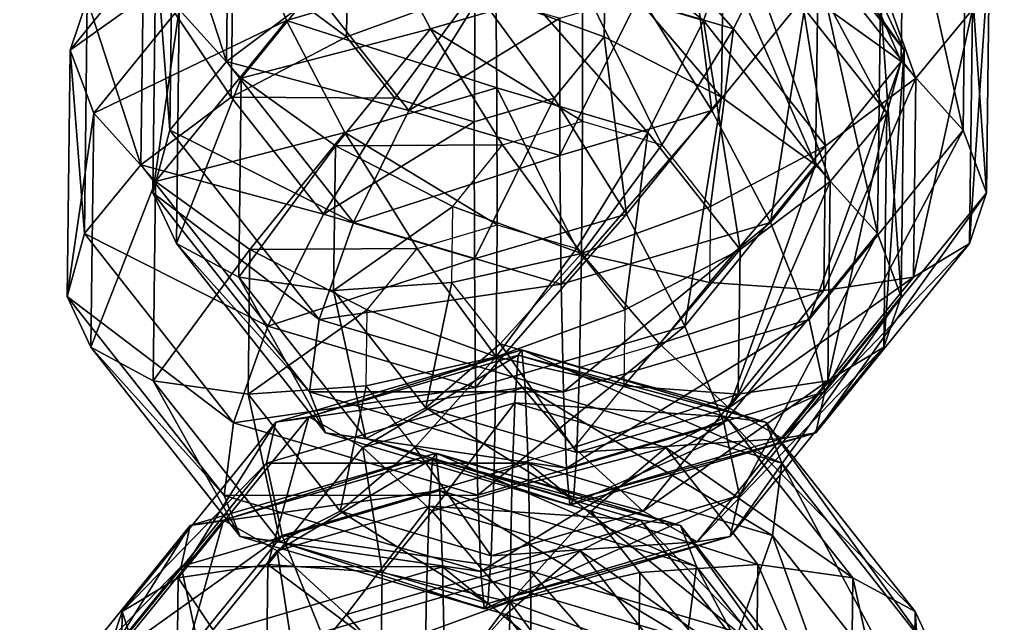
# Model space of a CAD drawing. Header units: metres. Extents: x -232 to 136, y -204 to 253.
# Drawn here: x -230.7 to -164.4, y 60 to 101.3 of the extents above; entities that cross this region are included whole.
import ezdxf

# ---------------------------------------------------------------- set-up
doc = ezdxf.new("R2010")
doc.units = ezdxf.units.M

msp = doc.modelspace()

# ---------------------------------------------------------------- linework, layer by layer
for points in [[(-170.21204, 99.23326, -496.19016), (-171.83336, 102.7024, -504.75958), (-182.03821, 115.65784, -498.51776), (-182.0381, 115.657936, -498.51767)], [(-170.21204, 99.23326, -496.19016), (-182.03821, 115.65784, -498.51776), (-180.94206, 112.855415, -489.62714), (-180.94196, 112.855515, -489.62704)], [(-169.40903, 97.325325, -257.36218), (-175.74702, 114.97786, -258.2676), (-178.0898, 108.34588, -252.05258), (-178.08969, 108.34598, -252.05247)], [(-169.40903, 97.325325, -257.36218), (-165.54218, 102.02242, -264.5094), (-175.74702, 114.97786, -258.2676), (-175.74692, 114.97796, -258.26752)], [(-216.19708, 112.855415, -488.70395), (-226.08527, 102.7024, -503.33893), (-227.25587, 99.23327, -494.6964), (-227.25577, 99.23337, -494.69632)], [(-215.12697, 107.89546, -480.80762), (-216.19708, 112.855415, -488.70395), (-227.25587, 99.23327, -494.6964), (-227.25577, 99.23337, -494.69632)], [(-183.94022, 101.26348, -475.4706), (-181.59744, 107.89546, -481.68564), (-198.30249, 112.843994, -478.96613), (-198.30238, 112.84409, -478.96603)], [(-183.94022, 101.26348, -475.4706), (-198.30249, 112.843994, -478.96613), (-198.15038, 105.47295, -473.15726), (-198.15027, 105.47305, -473.15717)], [(-171.3926, 94.940025, -487.92743), (-180.94206, 112.855415, -489.62714), (-181.59744, 107.89546, -481.68564), (-181.59734, 107.89556, -481.68555)], [(-171.3926, 94.940025, -487.92743), (-170.21204, 99.23326, -496.19016), (-180.94206, 112.855415, -489.62714), (-180.94196, 112.855515, -489.62704)], [(-170.4118, 98.4681, -295.65652), (-176.85706, 103.10926, -300.6582), (-176.73763, 113.00633, -296.09714), (-176.73752, 113.00643, -296.09705)], [(-170.4118, 98.4681, -295.65652), (-176.73763, 113.00633, -296.09714), (-170.24742, 112.09024, -289.37878), (-170.24731, 112.09034, -289.3787)], [(-181.89064, 100.69106, -248.1724), (-178.0898, 108.34588, -252.05258), (-192.29996, 112.55535, -249.73921), (-192.29985, 112.55545, -249.7391)], [(-181.89064, 100.69106, -248.1724), (-192.29996, 112.55535, -249.73921), (-192.21492, 103.74943, -246.49164), (-192.21481, 103.74953, -246.49153)], [(-220.23485, 109.7848, -279.9209), (-216.39685, 112.09025, -288.17032), (-216.56125, 98.468094, -294.44806), (-216.56114, 98.46819, -294.44797)], [(-216.39685, 112.09025, -288.17032), (-210.38658, 103.10926, -299.78018), (-216.56125, 98.468094, -294.44806), (-216.56114, 98.46819, -294.44797)], [(-166.1762, 93.771, -288.72147), (-170.4118, 98.4681, -295.65652), (-170.24742, 112.09024, -289.37878), (-170.24731, 112.09034, -289.3787)], [(-166.1762, 93.771, -288.72147), (-170.24742, 112.09024, -289.37878), (-165.98294, 109.7848, -281.34155), (-165.98283, 109.7849, -281.34146)], [(-221.40546, 106.31567, -271.27838), (-220.23485, 109.7848, -279.9209), (-220.4281, 93.771, -287.30084), (-220.428, 93.7711, -287.30075)], [(-220.23485, 109.7848, -279.9209), (-216.56125, 98.468094, -294.44806), (-220.4281, 93.771, -287.30084), (-220.428, 93.7711, -287.30075)], [(-164.56482, 89.47776, -280.53186), (-166.1762, 93.771, -288.72147), (-165.98294, 109.7848, -281.34155), (-165.98283, 109.7849, -281.34146)], [(-164.56482, 89.47776, -280.53186), (-165.98294, 109.7848, -281.34155), (-164.36162, 106.31566, -272.77213), (-164.36151, 106.31576, -272.77203)], [(-206.61171, 108.34588, -251.30571), (-219.79408, 102.02242, -263.08878), (-215.55847, 97.32533, -256.15372), (-215.55836, 97.32543, -256.15363)], [(-202.61302, 100.69106, -247.62976), (-206.61171, 108.34588, -251.30571), (-215.55847, 97.32533, -256.15372), (-215.55836, 97.32543, -256.15363)], [(-192.21492, 103.74943, -246.49164), (-206.61171, 108.34588, -251.30571), (-202.61302, 100.69106, -247.62976), (-202.61292, 100.69116, -247.62965)], [(-175.5837, 92.684166, -252.03004), (-178.0898, 108.34588, -252.05258), (-181.89064, 100.69106, -248.1724), (-181.89053, 100.69116, -248.17229)], [(-175.5837, 92.684166, -252.03004), (-169.40903, 97.325325, -257.36218), (-178.0898, 108.34588, -252.05258), (-178.08969, 108.34598, -252.05247)], [(-215.12697, 107.89546, -480.80762), (-227.25587, 99.23327, -494.6964), (-225.6445, 94.940025, -486.5068), (-225.6444, 94.940125, -486.5067)], [(-212.46213, 101.26348, -474.72372), (-215.12697, 107.89546, -480.80762), (-225.6445, 94.940025, -486.5068), (-225.6444, 94.940125, -486.5067)], [(-198.15038, 105.47295, -473.15726), (-215.12697, 107.89546, -480.80762), (-212.46213, 101.26348, -474.72372), (-212.46202, 101.26358, -474.72363)], [(-175.25945, 90.24293, -480.7802), (-181.59744, 107.89546, -481.68564), (-183.94022, 101.26348, -475.4706), (-183.94011, 101.26358, -475.47052)], [(-175.25945, 90.24293, -480.7802), (-171.3926, 94.940025, -487.92743), (-181.59744, 107.89546, -481.68564), (-181.59734, 107.89556, -481.68555)], [(-183.35725, 95.10236, -304.18048), (-188.2984, 103.03071, -305.08862), (-184.88104, 107.24018, -303.23685), (-184.88094, 107.24028, -303.23676)], [(-183.35725, 95.10236, -304.18048), (-184.88104, 107.24018, -303.23685), (-176.85706, 103.10926, -300.6582), (-176.85695, 103.10936, -300.6581)], [(-221.40546, 106.31567, -271.27838), (-220.4281, 93.771, -287.30084), (-221.60866, 89.47776, -279.03812), (-221.60855, 89.47786, -279.03802)], [(-219.79408, 102.02242, -263.08878), (-221.40546, 106.31567, -271.27838), (-221.60866, 89.47776, -279.03812), (-221.60855, 89.47786, -279.03802)], [(-165.73543, 86.00863, -271.88934), (-164.56482, 89.47776, -280.53186), (-164.36162, 106.31566, -272.77213), (-164.36151, 106.31576, -272.77203)], [(-165.73543, 86.00863, -271.88934), (-164.36162, 106.31566, -272.77213), (-165.54218, 102.02242, -264.5094), (-165.54207, 102.02252, -264.5093)], [(-222.24727, 105.00785, -511.58835), (-216.11757, 105.923935, -518.63715), (-216.237, 96.02686, -523.19824), (-216.2369, 96.02696, -523.1981)], [(-216.11757, 105.923935, -518.63715), (-208.35898, 100.15778, -526.1933), (-216.237, 96.02686, -523.19824), (-216.2369, 96.02696, -523.1981)], [(-216.11757, 105.923935, -518.63715), (-208.29619, 105.360985, -523.7954), (-208.35898, 100.15778, -526.1933), (-208.35887, 100.15788, -526.1932)], [(-182.70747, 96.02686, -524.07623), (-190.66867, 105.360985, -524.257), (-182.58804, 105.923935, -519.5152), (-182.58794, 105.924034, -519.5151)], [(-176.26222, 91.385704, -519.0746), (-182.70747, 96.02686, -524.07623), (-182.58804, 105.923935, -519.5152), (-182.58794, 105.924034, -519.5151)], [(-176.26222, 91.385704, -519.0746), (-182.58804, 105.923935, -519.5152), (-176.09784, 105.00784, -512.7968), (-176.09773, 105.00794, -512.7967)], [(-226.08527, 102.7024, -503.33893), (-222.24727, 105.00785, -511.58835), (-222.41165, 91.3857, -517.8661), (-222.41154, 91.385796, -517.86597)], [(-222.24727, 105.00785, -511.58835), (-216.237, 96.02686, -523.19824), (-222.41165, 91.3857, -517.8661), (-222.41154, 91.385796, -517.86597)], [(-198.06534, 96.66703, -469.90967), (-198.15038, 105.47295, -473.15726), (-212.46213, 101.26348, -474.72372), (-212.46202, 101.26358, -474.72363)], [(-208.29619, 105.360985, -523.7954), (-199.54874, 103.3741, -526.5581), (-208.35898, 100.15778, -526.1933), (-208.35887, 100.15788, -526.1932)], [(-190.73146, 100.15778, -526.6549), (-199.54874, 103.3741, -526.5581), (-190.66867, 105.360985, -524.257), (-190.66856, 105.361084, -524.2569)], [(-187.74106, 93.608665, -471.59042), (-183.94022, 101.26348, -475.4706), (-198.15038, 105.47295, -473.15726), (-198.15027, 105.47305, -473.15717)], [(-187.74106, 93.608665, -471.59042), (-198.15038, 105.47295, -473.15726), (-198.06534, 96.66703, -469.90967), (-198.06523, 96.66713, -469.90958)], [(-182.70747, 96.02686, -524.07623), (-190.73146, 100.15778, -526.6549), (-190.66867, 105.360985, -524.257), (-190.66856, 105.361084, -524.2569)], [(-172.02661, 86.68861, -512.1395), (-176.26222, 91.385704, -519.0746), (-176.09784, 105.00784, -512.7968), (-176.09773, 105.00794, -512.7967)], [(-172.02661, 86.68861, -512.1395), (-176.09784, 105.00784, -512.7968), (-171.83336, 102.7024, -504.75958), (-171.83325, 102.7025, -504.7595)], [(-192.20528, 94.3706, -246.12328), (-192.21492, 103.74943, -246.49164), (-202.61302, 100.69106, -247.62976), (-202.61292, 100.69116, -247.62965)], [(-186.77748, 92.76272, -247.0069), (-181.89064, 100.69106, -248.1724), (-192.21492, 103.74943, -246.49164), (-192.21481, 103.74953, -246.49153)], [(-186.77748, 92.76272, -247.0069), (-192.21492, 103.74943, -246.49164), (-192.20528, 94.3706, -246.12328), (-192.20517, 94.3707, -246.12317)], [(-216.56125, 98.468094, -294.44806), (-210.38658, 103.10926, -299.78018), (-204.07965, 95.10236, -303.63785), (-204.07954, 95.10246, -303.63776)], [(-210.38658, 103.10926, -299.78018), (-199.19281, 103.03071, -304.80334), (-204.07965, 95.10236, -303.63785), (-204.07954, 95.10246, -303.63776)], [(-208.35898, 100.15778, -526.1933), (-199.54874, 103.3741, -526.5581), (-205.04321, 95.94831, -528.2214), (-205.0431, 95.94841, -528.22125)], [(-205.04321, 95.94831, -528.2214), (-199.54874, 103.3741, -526.5581), (-199.61542, 94.34043, -529.105), (-199.61531, 94.34053, -529.10486)], [(-204.07965, 95.10236, -303.63785), (-199.19281, 103.03071, -304.80334), (-193.765, 101.42283, -305.68695), (-193.7649, 101.42293, -305.68686)], [(-199.61542, 94.34043, -529.105), (-199.54874, 103.3741, -526.5581), (-194.14882, 95.94831, -528.50665), (-194.14871, 95.94841, -528.50653)], [(-194.14882, 95.94831, -528.50665), (-199.54874, 103.3741, -526.5581), (-190.73146, 100.15778, -526.6549), (-190.73135, 100.15788, -526.6548)], [(-193.75536, 92.044, -305.3186), (-193.765, 101.42283, -305.68695), (-188.2984, 103.03071, -305.08862), (-188.2983, 103.03081, -305.08853)], [(-193.75536, 92.044, -305.3186), (-188.2984, 103.03071, -305.08862), (-183.35725, 95.10236, -304.18048), (-183.35715, 95.10246, -304.1804)], [(-179.35855, 87.44755, -300.50455), (-183.35725, 95.10236, -304.18048), (-176.85706, 103.10926, -300.6582), (-176.85695, 103.10936, -300.6581)], [(-179.35855, 87.44755, -300.50455), (-176.85706, 103.10926, -300.6582), (-170.4118, 98.4681, -295.65652), (-170.4117, 98.4682, -295.65643)], [(-227.25587, 99.23327, -494.6964), (-226.08527, 102.7024, -503.33893), (-226.27852, 86.68861, -510.71887), (-226.27841, 86.688705, -510.71878)], [(-226.08527, 102.7024, -503.33893), (-222.41165, 91.3857, -517.8661), (-226.27852, 86.68861, -510.71887), (-226.27841, 86.688705, -510.71878)], [(-170.41524, 82.39536, -503.9499), (-172.02661, 86.68861, -512.1395), (-171.83336, 102.7024, -504.75958), (-171.83325, 102.7025, -504.7595)], [(-170.41524, 82.39536, -503.9499), (-171.83336, 102.7024, -504.75958), (-170.21204, 99.23326, -496.19016), (-170.21193, 99.23336, -496.19006)], [(-219.79408, 102.02242, -263.08878), (-221.60866, 89.47776, -279.03812), (-219.98734, 86.00863, -270.4687), (-219.98723, 86.00873, -270.4686)], [(-215.55847, 97.32533, -256.15372), (-219.79408, 102.02242, -263.08878), (-219.98734, 86.00863, -270.4687), (-219.98723, 86.00873, -270.4686)], [(-169.57343, 83.703186, -263.63992), (-165.73543, 86.00863, -271.88934), (-165.54218, 102.02242, -264.5094), (-165.54207, 102.02252, -264.5093)], [(-169.57343, 83.703186, -263.63992), (-165.54218, 102.02242, -264.5094), (-169.40903, 97.325325, -257.36218), (-169.40892, 97.325424, -257.3621)], [(-212.46213, 101.26348, -474.72372), (-225.6445, 94.940025, -486.5068), (-221.40889, 90.242935, -479.57175), (-221.40878, 90.243034, -479.57166)], [(-208.46344, 93.608665, -471.0478), (-212.46213, 101.26348, -474.72372), (-221.40889, 90.242935, -479.57175), (-221.40878, 90.243034, -479.57166)], [(-198.06534, 96.66703, -469.90967), (-212.46213, 101.26348, -474.72372), (-208.46344, 93.608665, -471.0478), (-208.46333, 93.608765, -471.0477)], [(-204.07965, 95.10236, -303.63785), (-193.765, 101.42283, -305.68695), (-193.75536, 92.044, -305.3186), (-193.75525, 92.0441, -305.3185)], [(-181.43411, 85.60177, -475.4481), (-183.94022, 101.26348, -475.4706), (-187.74106, 93.608665, -471.59042), (-187.74095, 93.608765, -471.59033)], [(-181.43411, 85.60177, -475.4481), (-175.25945, 90.24293, -480.7802), (-183.94022, 101.26348, -475.4706), (-183.94011, 101.26358, -475.47052)], [(-202.61302, 100.69106, -247.62976), (-215.55847, 97.32533, -256.15372), (-209.1132, 92.684166, -251.15205), (-209.1131, 92.684265, -251.15195)], [(-197.67188, 92.76272, -246.72162), (-202.61302, 100.69106, -247.62976), (-209.1132, 92.684166, -251.15205), (-209.1131, 92.684265, -251.15195)], [(-192.20528, 94.3706, -246.12328), (-202.61302, 100.69106, -247.62976), (-197.67188, 92.76272, -246.72162), (-197.67177, 92.76282, -246.72151)], [(-183.46172, 88.553246, -249.03499), (-181.89064, 100.69106, -248.1724), (-186.77748, 92.76272, -247.0069), (-186.77737, 92.76282, -247.00679)], [(-183.46172, 88.553246, -249.03499), (-175.5837, 92.684166, -252.03004), (-181.89064, 100.69106, -248.1724), (-181.89053, 100.69116, -248.17229)], [(-216.237, 96.02686, -523.19824), (-208.35898, 100.15778, -526.1933), (-205.04321, 95.94831, -528.2214), (-205.0431, 95.94841, -528.22125)], [(-189.20767, 88.019966, -527.5985), (-194.14882, 95.94831, -528.50665), (-190.73146, 100.15778, -526.6549), (-190.73135, 100.15788, -526.6548)], [(-189.20767, 88.019966, -527.5985), (-190.73146, 100.15778, -526.6549), (-182.70747, 96.02686, -524.07623), (-182.70737, 96.02696, -524.0761)], [(-227.25587, 99.23327, -494.6964), (-226.27852, 86.68861, -510.71887), (-227.45908, 82.39536, -502.45615), (-227.45897, 82.39546, -502.45605)], [(-225.6445, 94.940025, -486.5068), (-227.25587, 99.23327, -494.6964), (-227.45908, 82.39536, -502.45615), (-227.45897, 82.39546, -502.45605)], [(-171.58585, 78.92623, -495.30737), (-170.41524, 82.39536, -503.9499), (-170.21204, 99.23326, -496.19016), (-170.21193, 99.23336, -496.19006)], [(-171.58585, 78.92623, -495.30737), (-170.21204, 99.23326, -496.19016), (-171.3926, 94.940025, -487.92743), (-171.39249, 94.940125, -487.92734)], [(-220.4281, 93.771, -287.30084), (-216.56125, 98.468094, -294.44806), (-207.88048, 87.44755, -299.75766), (-207.88037, 87.44765, -299.75757)], [(-216.56125, 98.468094, -294.44806), (-204.07965, 95.10236, -303.63785), (-207.88048, 87.44755, -299.75766), (-207.88037, 87.44765, -299.75757)], [(-176.69373, 80.81557, -294.42065), (-179.35855, 87.44755, -300.50455), (-170.4118, 98.4681, -295.65652), (-170.4117, 98.4682, -295.65643)], [(-176.69373, 80.81557, -294.42065), (-170.4118, 98.4681, -295.65652), (-166.1762, 93.771, -288.72147), (-166.17609, 93.7711, -288.72137)], [(-215.55847, 97.32533, -256.15372), (-219.98734, 86.00863, -270.4687), (-215.72285, 83.70318, -262.43146), (-215.72275, 83.70328, -262.43137)], [(-209.1132, 92.684166, -251.15205), (-215.55847, 97.32533, -256.15372), (-215.72285, 83.70318, -262.43146), (-215.72275, 83.70328, -262.43137)], [(-175.70312, 82.787094, -256.5911), (-169.57343, 83.703186, -263.63992), (-169.40903, 97.325325, -257.36218), (-169.40892, 97.325424, -257.3621)], [(-175.70312, 82.787094, -256.5911), (-169.40903, 97.325325, -257.36218), (-175.5837, 92.684166, -252.03004), (-175.58359, 92.684265, -252.02994)], [(-198.0557, 87.2882, -469.54132), (-198.06534, 96.66703, -469.90967), (-208.46344, 93.608665, -471.0478), (-208.46333, 93.608765, -471.0477)], [(-192.6279, 85.68032, -470.42493), (-187.74106, 93.608665, -471.59042), (-198.06534, 96.66703, -469.90967), (-198.06523, 96.66713, -469.90958)], [(-192.6279, 85.68032, -470.42493), (-198.06534, 96.66703, -469.90967), (-198.0557, 87.2882, -469.54132), (-198.05559, 87.2883, -469.54123)], [(-222.41165, 91.3857, -517.8661), (-216.237, 96.02686, -523.19824), (-209.93007, 88.019966, -527.05585), (-209.92996, 88.020065, -527.0557)], [(-216.237, 96.02686, -523.19824), (-205.04321, 95.94831, -528.2214), (-209.93007, 88.019966, -527.05585), (-209.92996, 88.020065, -527.0557)], [(-209.93007, 88.019966, -527.05585), (-205.04321, 95.94831, -528.2214), (-199.61542, 94.34043, -529.105), (-199.61531, 94.34053, -529.10486)], [(-199.60577, 84.9616, -528.73663), (-199.61542, 94.34043, -529.105), (-194.14882, 95.94831, -528.50665), (-194.14871, 95.94841, -528.50653)], [(-199.60577, 84.9616, -528.73663), (-194.14882, 95.94831, -528.50665), (-189.20767, 88.019966, -527.5985), (-189.20757, 88.020065, -527.5984)], [(-185.20898, 80.36515, -523.92255), (-189.20767, 88.019966, -527.5985), (-182.70747, 96.02686, -524.07623), (-182.70737, 96.02696, -524.0761)], [(-185.20898, 80.36515, -523.92255), (-182.70747, 96.02686, -524.07623), (-176.26222, 91.385704, -519.0746), (-176.26212, 91.3858, -519.07446)], [(-225.6445, 94.940025, -486.5068), (-227.45908, 82.39536, -502.45615), (-225.83775, 78.92623, -493.88672), (-225.83765, 78.92633, -493.88663)], [(-221.40889, 90.242935, -479.57175), (-225.6445, 94.940025, -486.5068), (-225.83775, 78.92623, -493.88672), (-225.83765, 78.92633, -493.88663)], [(-207.88048, 87.44755, -299.75766), (-204.07965, 95.10236, -303.63785), (-193.75536, 92.044, -305.3186), (-193.75525, 92.0441, -305.3185)], [(-193.75536, 92.044, -305.3186), (-193.75536, 92.044, -305.3186), (-204.07965, 95.10236, -303.63785), (-204.07954, 95.10246, -303.63776)], [(-193.67032, 83.238075, -302.07104), (-193.75536, 92.044, -305.3186), (-183.35725, 95.10236, -304.18048), (-183.35715, 95.10246, -304.1804)], [(-193.67032, 83.238075, -302.07104), (-183.35725, 95.10236, -304.18048), (-179.35855, 87.44755, -300.50455), (-179.35844, 87.44765, -300.50446)], [(-175.42384, 76.62079, -487.05795), (-171.58585, 78.92623, -495.30737), (-171.3926, 94.940025, -487.92743), (-171.39249, 94.940125, -487.92734)], [(-175.42384, 76.62079, -487.05795), (-171.3926, 94.940025, -487.92743), (-175.25945, 90.24293, -480.7802), (-175.25934, 90.24303, -480.78012)], [(-209.93007, 88.019966, -527.05585), (-199.61542, 94.34043, -529.105), (-199.60577, 84.9616, -528.73663), (-199.60567, 84.9617, -528.7365)], [(-192.20528, 94.3706, -246.12328), (-192.27196, 85.33693, -248.67017), (-197.67188, 92.76272, -246.72162), (-197.67177, 92.76282, -246.72151)], [(-186.77748, 92.76272, -247.0069), (-192.27196, 85.33693, -248.67017), (-192.20528, 94.3706, -246.12328), (-192.20517, 94.3707, -246.12317)], [(-221.60866, 89.47776, -279.03812), (-220.4281, 93.771, -287.30084), (-210.22325, 80.81557, -293.54263), (-210.22314, 80.81567, -293.54254)], [(-208.46344, 93.608665, -471.0478), (-221.40889, 90.242935, -479.57175), (-214.96362, 85.60177, -474.57007), (-214.96352, 85.60187, -474.56998)], [(-220.4281, 93.771, -287.30084), (-207.88048, 87.44755, -299.75766), (-210.22325, 80.81557, -293.54263), (-210.22314, 80.81567, -293.54254)], [(-203.5223, 85.68032, -470.13965), (-208.46344, 93.608665, -471.0478), (-214.96362, 85.60177, -474.57007), (-214.96352, 85.60187, -474.56998)], [(-198.0557, 87.2882, -469.54132), (-208.46344, 93.608665, -471.0478), (-203.5223, 85.68032, -470.13965), (-203.52219, 85.68042, -470.13956)], [(-189.31213, 81.47085, -472.45303), (-187.74106, 93.608665, -471.59042), (-192.6279, 85.68032, -470.42493), (-192.62779, 85.68042, -470.42484)], [(-189.31213, 81.47085, -472.45303), (-181.43411, 85.60177, -475.4481), (-187.74106, 93.608665, -471.59042), (-187.74095, 93.608765, -471.59033)], [(-175.62361, 75.85561, -286.52432), (-176.69373, 80.81557, -294.42065), (-166.1762, 93.771, -288.72147), (-166.17609, 93.7711, -288.72137)], [(-175.62361, 75.85561, -286.52432), (-166.1762, 93.771, -288.72147), (-164.56482, 89.47776, -280.53186), (-164.56471, 89.47786, -280.53177)], [(-209.1132, 92.684166, -251.15205), (-215.72285, 83.70318, -262.43146), (-209.23265, 82.787094, -255.71309), (-209.23254, 82.78719, -255.71298)], [(-201.08923, 88.553246, -248.5734), (-209.1132, 92.684166, -251.15205), (-209.23265, 82.787094, -255.71309), (-209.23254, 82.78719, -255.71298)], [(-197.67188, 92.76272, -246.72162), (-209.1132, 92.684166, -251.15205), (-201.08923, 88.553246, -248.5734), (-201.08913, 88.553345, -248.57329)], [(-197.67188, 92.76272, -246.72162), (-192.27196, 85.33693, -248.67017), (-201.08923, 88.553246, -248.5734), (-201.08913, 88.553345, -248.57329)], [(-183.46172, 88.553246, -249.03499), (-192.27196, 85.33693, -248.67017), (-186.77748, 92.76272, -247.0069), (-186.77737, 92.76282, -247.00679)], [(-183.5245, 83.350044, -251.43288), (-175.70312, 82.787094, -256.5911), (-175.5837, 92.684166, -252.03004), (-175.58359, 92.684265, -252.02994)], [(-183.5245, 83.350044, -251.43288), (-175.5837, 92.684166, -252.03004), (-183.46172, 88.553246, -249.03499), (-183.46161, 88.553345, -249.03488)], [(-207.88048, 87.44755, -299.75766), (-193.75536, 92.044, -305.3186), (-193.67032, 83.238075, -302.07104), (-193.67021, 83.238174, -302.07095)], [(-226.27852, 86.68861, -510.71887), (-222.41165, 91.3857, -517.8661), (-213.7309, 80.36515, -523.1757), (-213.73079, 80.36525, -523.1756)], [(-222.41165, 91.3857, -517.8661), (-209.93007, 88.019966, -527.05585), (-213.7309, 80.36515, -523.1757), (-213.73079, 80.36525, -523.1756)], [(-182.54414, 73.73317, -517.8387), (-185.20898, 80.36515, -523.92255), (-176.26222, 91.385704, -519.0746), (-176.26212, 91.3858, -519.07446)], [(-182.54414, 73.73317, -517.8387), (-176.26222, 91.385704, -519.0746), (-172.02661, 86.68861, -512.1395), (-172.0265, 86.688705, -512.1394)], [(-221.40889, 90.242935, -479.57175), (-225.83775, 78.92623, -493.88672), (-221.57327, 76.62078, -485.8495), (-221.57317, 76.62088, -485.8494)], [(-214.96362, 85.60177, -474.57007), (-221.40889, 90.242935, -479.57175), (-221.57327, 76.62078, -485.8495), (-221.57317, 76.62088, -485.8494)], [(-181.55354, 75.7047, -480.00912), (-175.42384, 76.62079, -487.05795), (-175.25945, 90.24293, -480.7802), (-175.25934, 90.24303, -480.78012)], [(-181.55354, 75.7047, -480.00912), (-175.25945, 90.24293, -480.7802), (-181.43411, 85.60177, -475.4481), (-181.434, 85.60187, -475.448)], [(-221.60866, 89.47776, -279.03812), (-210.22325, 80.81557, -293.54263), (-210.87863, 75.85562, -285.60114), (-210.87852, 75.85572, -285.60104)], [(-219.98734, 86.00863, -270.4687), (-221.60866, 89.47776, -279.03812), (-210.87863, 75.85562, -285.60114), (-210.87852, 75.85572, -285.60104)], [(-176.25296, 73.05319, -277.5885), (-175.62361, 75.85561, -286.52432), (-164.56482, 89.47776, -280.53186), (-164.56471, 89.47786, -280.53177)], [(-176.25296, 73.05319, -277.5885), (-164.56482, 89.47776, -280.53186), (-165.73543, 86.00863, -271.88934), (-165.73532, 86.00873, -271.88925)], [(-201.08923, 88.553246, -248.5734), (-209.23265, 82.787094, -255.71309), (-201.15202, 83.350044, -250.97128), (-201.15192, 83.35014, -250.97118)], [(-201.08923, 88.553246, -248.5734), (-192.27196, 85.33693, -248.67017), (-201.15202, 83.350044, -250.97128), (-201.15192, 83.35014, -250.97118)], [(-183.5245, 83.350044, -251.43288), (-192.27196, 85.33693, -248.67017), (-183.46172, 88.553246, -249.03499), (-183.46161, 88.553345, -249.03488)], [(-213.7309, 80.36515, -523.1757), (-209.93007, 88.019966, -527.05585), (-199.60577, 84.9616, -528.73663), (-199.60567, 84.9617, -528.7365)], [(-199.60577, 84.9616, -528.73663), (-199.60577, 84.9616, -528.73663), (-209.93007, 88.019966, -527.05585), (-209.92996, 88.020065, -527.0557)], [(-199.52074, 76.15568, -525.4891), (-199.60577, 84.9616, -528.73663), (-189.20767, 88.019966, -527.5985), (-189.20757, 88.020065, -527.5984)], [(-199.52074, 76.15568, -525.4891), (-189.20767, 88.019966, -527.5985), (-185.20898, 80.36515, -523.92255), (-185.20888, 80.36525, -523.9224)], [(-210.22325, 80.81557, -293.54263), (-207.88048, 87.44755, -299.75766), (-193.67032, 83.238075, -302.07104), (-193.67021, 83.238174, -302.07095)], [(-193.67032, 83.238075, -302.07104), (-193.67032, 83.238075, -302.07104), (-207.88048, 87.44755, -299.75766), (-207.88037, 87.44765, -299.75757)], [(-198.0557, 87.2882, -469.54132), (-198.12238, 78.25453, -472.0882), (-203.5223, 85.68032, -470.13965), (-203.52219, 85.68042, -470.13956)], [(-192.6279, 85.68032, -470.42493), (-198.12238, 78.25453, -472.0882), (-198.0557, 87.2882, -469.54132), (-198.05559, 87.2883, -469.54123)], [(-193.5182, 75.867035, -296.26215), (-193.67032, 83.238075, -302.07104), (-179.35855, 87.44755, -300.50455), (-179.35844, 87.44765, -300.50446)], [(-193.5182, 75.867035, -296.26215), (-179.35855, 87.44755, -300.50455), (-176.69373, 80.81557, -294.42065), (-176.69362, 80.81567, -294.42056)], [(-227.45908, 82.39536, -502.45615), (-226.27852, 86.68861, -510.71887), (-216.07367, 73.73317, -516.9607), (-216.07356, 73.73327, -516.9606)], [(-226.27852, 86.68861, -510.71887), (-213.7309, 80.36515, -523.1757), (-216.07367, 73.73317, -516.9607), (-216.07356, 73.73327, -516.9606)], [(-181.47403, 68.77322, -509.94235), (-182.54414, 73.73317, -517.8387), (-172.02661, 86.68861, -512.1395), (-172.0265, 86.688705, -512.1394)], [(-181.47403, 68.77322, -509.94235), (-172.02661, 86.68861, -512.1395), (-170.41524, 82.39536, -503.9499), (-170.41513, 82.39546, -503.9498)], [(-219.98734, 86.00863, -270.4687), (-210.87863, 75.85562, -285.60114), (-209.78249, 73.05319, -276.7105), (-209.78238, 73.05329, -276.71042)], [(-215.72285, 83.70318, -262.43146), (-219.98734, 86.00863, -270.4687), (-209.78249, 73.05319, -276.7105), (-209.78238, 73.05329, -276.71042)], [(-203.5223, 85.68032, -470.13965), (-214.96362, 85.60177, -474.57007), (-206.93965, 81.47085, -471.99142), (-206.93954, 81.47095, -471.99133)], [(-203.5223, 85.68032, -470.13965), (-198.12238, 78.25453, -472.0882), (-206.93965, 81.47085, -471.99142), (-206.93954, 81.47095, -471.99133)], [(-189.31213, 81.47085, -472.45303), (-198.12238, 78.25453, -472.0882), (-192.6279, 85.68032, -470.42493), (-192.62779, 85.68042, -470.42484)], [(-178.52017, 72.68263, -268.4879), (-176.25296, 73.05319, -277.5885), (-165.73543, 86.00863, -271.88934), (-165.73532, 86.00873, -271.88925)], [(-178.52017, 72.68263, -268.4879), (-165.73543, 86.00863, -271.88934), (-169.57343, 83.703186, -263.63992), (-169.57332, 83.703285, -263.63983)], [(-214.96362, 85.60177, -474.57007), (-221.57327, 76.62078, -485.8495), (-215.08307, 75.7047, -479.13113), (-215.08296, 75.704796, -479.13104)], [(-206.93965, 81.47085, -471.99142), (-214.96362, 85.60177, -474.57007), (-215.08307, 75.7047, -479.13113), (-215.08296, 75.704796, -479.13104)], [(-213.7309, 80.36515, -523.1757), (-199.60577, 84.9616, -528.73663), (-199.52074, 76.15568, -525.4891), (-199.52063, 76.15578, -525.48895)], [(-201.15202, 83.350044, -250.97128), (-192.27196, 85.33693, -248.67017), (-197.83627, 79.14057, -252.99936), (-197.83617, 79.14067, -252.99925)], [(-197.83627, 79.14057, -252.99936), (-192.27196, 85.33693, -248.67017), (-192.40846, 77.5327, -253.883), (-192.40836, 77.5328, -253.88289)], [(-192.40846, 77.5327, -253.883), (-192.27196, 85.33693, -248.67017), (-186.94186, 79.14057, -253.28465), (-186.94176, 79.14067, -253.28455)], [(-186.94186, 79.14057, -253.28465), (-192.27196, 85.33693, -248.67017), (-183.5245, 83.350044, -251.43288), (-183.5244, 83.35014, -251.43277)], [(-189.37492, 76.26765, -474.8509), (-181.55354, 75.7047, -480.00912), (-181.43411, 85.60177, -475.4481), (-181.434, 85.60187, -475.448)], [(-189.37492, 76.26765, -474.8509), (-181.43411, 85.60177, -475.4481), (-189.31213, 81.47085, -472.45303), (-189.31203, 81.47095, -472.45294)], [(-215.72285, 83.70318, -262.43146), (-209.78249, 73.05319, -276.7105), (-207.0421, 72.68263, -267.74106), (-207.04199, 72.68273, -267.74097)], [(-209.23265, 82.787094, -255.71309), (-215.72285, 83.70318, -262.43146), (-207.0421, 72.68263, -267.74106), (-207.04199, 72.68273, -267.74097)], [(-182.20332, 74.7802, -260.11337), (-178.52017, 72.68263, -268.4879), (-169.57343, 83.703186, -263.63992), (-169.57332, 83.703285, -263.63983)], [(-182.20332, 74.7802, -260.11337), (-169.57343, 83.703186, -263.63992), (-175.70312, 82.787094, -256.5911), (-175.70302, 82.78719, -256.591)], [(-210.22325, 80.81557, -293.54263), (-193.67032, 83.238075, -302.07104), (-193.5182, 75.867035, -296.26215), (-193.5181, 75.867134, -296.26205)], [(-201.15202, 83.350044, -250.97128), (-209.23265, 82.787094, -255.71309), (-202.9257, 74.7802, -259.57074), (-202.9256, 74.7803, -259.57065)], [(-201.15202, 83.350044, -250.97128), (-202.9257, 74.7802, -259.57074), (-197.83627, 79.14057, -252.99936), (-197.83617, 79.14067, -252.99925)], [(-186.94186, 79.14057, -253.28465), (-175.70312, 82.787094, -256.5911), (-183.5245, 83.350044, -251.43288), (-183.5244, 83.35014, -251.43277)], [(-227.45908, 82.39536, -502.45615), (-216.07367, 73.73317, -516.9607), (-216.72906, 68.773224, -509.01917), (-216.72896, 68.77332, -509.01907)], [(-225.83775, 78.92623, -493.88672), (-227.45908, 82.39536, -502.45615), (-216.72906, 68.773224, -509.01917), (-216.72896, 68.77332, -509.01907)], [(-209.23265, 82.787094, -255.71309), (-207.0421, 72.68263, -267.74106), (-202.9257, 74.7802, -259.57074), (-202.9256, 74.7803, -259.57065)], [(-186.94186, 79.14057, -253.28465), (-182.20332, 74.7802, -260.11337), (-175.70312, 82.787094, -256.5911), (-175.70302, 82.78719, -256.591)], [(-182.10338, 65.970795, -501.00653), (-181.47403, 68.77322, -509.94235), (-170.41524, 82.39536, -503.9499), (-170.41513, 82.39546, -503.9498)], [(-182.10338, 65.970795, -501.00653), (-170.41524, 82.39536, -503.9499), (-171.58585, 78.92623, -495.30737), (-171.58574, 78.92633, -495.30728)], [(-206.93965, 81.47085, -471.99142), (-215.08307, 75.7047, -479.13113), (-207.00244, 76.26765, -474.3893), (-207.00233, 76.267746, -474.38922)], [(-206.93965, 81.47085, -471.99142), (-198.12238, 78.25453, -472.0882), (-207.00244, 76.26765, -474.3893), (-207.00233, 76.267746, -474.38922)], [(-189.37492, 76.26765, -474.8509), (-198.12238, 78.25453, -472.0882), (-189.31213, 81.47085, -472.45303), (-189.31203, 81.47095, -472.45294)], [(-216.07367, 73.73317, -516.9607), (-213.7309, 80.36515, -523.1757), (-199.52074, 76.15568, -525.4891), (-199.52063, 76.15578, -525.48895)], [(-199.52074, 76.15568, -525.4891), (-199.52074, 76.15568, -525.4891), (-213.7309, 80.36515, -523.1757), (-213.73079, 80.36525, -523.1756)], [(-210.87863, 75.85562, -285.60114), (-210.22325, 80.81557, -293.54263), (-193.5182, 75.867035, -296.26215), (-193.5181, 75.867134, -296.26205)], [(-193.5182, 75.867035, -296.26215), (-193.5182, 75.867035, -296.26215), (-210.22325, 80.81557, -293.54263), (-210.22314, 80.81567, -293.54254)], [(-199.36862, 68.78464, -519.6802), (-199.52074, 76.15568, -525.4891), (-185.20898, 80.36515, -523.92255), (-185.20888, 80.36525, -523.9224)], [(-199.36862, 68.78464, -519.6802), (-185.20898, 80.36515, -523.92255), (-182.54414, 73.73317, -517.8387), (-182.54404, 73.73327, -517.83856)], [(-193.31392, 70.65242, -288.4606), (-193.5182, 75.867035, -296.26215), (-176.69373, 80.81557, -294.42065), (-176.69362, 80.81567, -294.42056)], [(-193.31392, 70.65242, -288.4606), (-176.69373, 80.81557, -294.42065), (-175.62361, 75.85561, -286.52432), (-175.6235, 75.85571, -286.52423)], [(-197.83627, 79.14057, -252.99936), (-202.9257, 74.7802, -259.57074), (-192.60143, 71.72183, -261.2515), (-192.60132, 71.72193, -261.2514)], [(-192.40846, 77.5327, -253.883), (-192.40846, 77.5327, -253.883), (-197.83627, 79.14057, -252.99936), (-197.83617, 79.14067, -252.99925)], [(-197.83627, 79.14057, -252.99936), (-192.60143, 71.72183, -261.2515), (-192.40846, 77.5327, -253.883), (-192.40836, 77.5328, -253.88289)], [(-192.40846, 77.5327, -253.883), (-182.20332, 74.7802, -260.11337), (-186.94186, 79.14057, -253.28465), (-186.94176, 79.14067, -253.28455)], [(-225.83775, 78.92623, -493.88672), (-216.72906, 68.773224, -509.01917), (-215.6329, 65.970795, -500.12854), (-215.6328, 65.970894, -500.12845)], [(-221.57327, 76.62078, -485.8495), (-225.83775, 78.92623, -493.88672), (-215.6329, 65.970795, -500.12854), (-215.6328, 65.970894, -500.12845)], [(-196.36601, 78.74041, -405.015), (-210.92328, 74.16244, -415.95712), (-213.19049, 73.79188, -406.85654), (-213.19038, 73.79198, -406.85645)], [(-196.12953, 76.19265, -395.98444), (-196.36601, 78.74041, -405.015), (-213.19049, 73.79188, -406.85654), (-213.19038, 73.79198, -406.85645)], [(-196.36601, 78.74041, -405.015), (-196.61153, 78.37191, -414.39062), (-210.92328, 74.16244, -415.95712), (-210.92317, 74.16254, -415.95703)], [(-196.61153, 78.37191, -414.39062), (-207.24013, 72.06487, -424.33167), (-210.92328, 74.16244, -415.95712), (-210.92317, 74.16254, -415.95703)], [(-196.61153, 78.37191, -414.39062), (-196.84203, 75.12323, -423.19354), (-207.24013, 72.06487, -424.33167), (-207.24002, 72.06497, -424.33157)], [(-182.40137, 74.16244, -416.70398), (-196.84203, 75.12323, -423.19354), (-196.61153, 78.37191, -414.39062), (-196.61142, 78.37201, -414.39053)], [(-179.66096, 73.79188, -407.73453), (-196.61153, 78.37191, -414.39062), (-196.36601, 78.74041, -405.015), (-196.3659, 78.74051, -405.01492)], [(-179.66096, 73.79188, -407.73453), (-182.40137, 74.16244, -416.70398), (-196.61153, 78.37191, -414.39062), (-196.61142, 78.37201, -414.39053)], [(-178.56482, 70.989456, -398.8439), (-179.66096, 73.79188, -407.73453), (-196.36601, 78.74041, -405.015), (-196.3659, 78.74051, -405.01492)], [(-178.56482, 70.989456, -398.8439), (-196.36601, 78.74041, -405.015), (-196.12953, 76.19265, -395.98444), (-196.12943, 76.19275, -395.98434)], [(-184.37059, 65.600235, -491.90594), (-182.10338, 65.970795, -501.00653), (-171.58585, 78.92623, -495.30737), (-171.58574, 78.92633, -495.30728)], [(-184.37059, 65.600235, -491.90594), (-171.58585, 78.92623, -495.30737), (-175.42384, 76.62079, -487.05795), (-175.42374, 76.62089, -487.05786)], [(-207.00244, 76.26765, -474.3893), (-198.12238, 78.25453, -472.0882), (-203.68669, 72.058174, -476.4174), (-203.68658, 72.05827, -476.4173)], [(-203.68669, 72.058174, -476.4174), (-198.12238, 78.25453, -472.0882), (-198.25888, 70.4503, -477.30103), (-198.25877, 70.4504, -477.30093)], [(-198.25888, 70.4503, -477.30103), (-198.12238, 78.25453, -472.0882), (-192.79228, 72.058174, -476.70267), (-192.79218, 72.05827, -476.70258)], [(-192.79228, 72.058174, -476.70267), (-198.12238, 78.25453, -472.0882), (-189.37492, 76.26765, -474.8509), (-189.37482, 76.267746, -474.8508)], [(-192.40846, 77.5327, -253.883), (-192.60143, 71.72183, -261.2515), (-182.20332, 74.7802, -260.11337), (-182.20322, 74.7803, -260.11328)], [(-221.57327, 76.62078, -485.8495), (-215.6329, 65.970795, -500.12854), (-212.89252, 65.600235, -491.1591), (-212.89241, 65.600334, -491.159)], [(-215.08307, 75.7047, -479.13113), (-221.57327, 76.62078, -485.8495), (-212.89252, 65.600235, -491.1591), (-212.89241, 65.600334, -491.159)], [(-188.05374, 67.6978, -483.5314), (-184.37059, 65.600235, -491.90594), (-175.42384, 76.62079, -487.05795), (-175.42374, 76.62089, -487.05786)], [(-188.05374, 67.6978, -483.5314), (-175.42384, 76.62079, -487.05795), (-181.55354, 75.7047, -480.00912), (-181.55344, 75.704796, -480.00903)], [(-216.07367, 73.73317, -516.9607), (-199.52074, 76.15568, -525.4891), (-199.36862, 68.78464, -519.6802), (-199.36852, 68.78474, -519.68005)], [(-207.00244, 76.26765, -474.3893), (-215.08307, 75.7047, -479.13113), (-208.77612, 67.6978, -482.98877), (-208.77602, 67.6979, -482.98868)], [(-215.08307, 75.7047, -479.13113), (-212.89252, 65.600235, -491.1591), (-208.77612, 67.6978, -482.98877), (-208.77602, 67.6979, -482.98868)], [(-196.12953, 76.19265, -395.98444), (-213.19049, 73.79188, -406.85654), (-213.81984, 70.989456, -397.92072), (-213.81973, 70.989555, -397.92062)], [(-195.92525, 70.978035, -388.18286), (-196.12953, 76.19265, -395.98444), (-213.81984, 70.989456, -397.92072), (-213.81973, 70.989555, -397.92062)], [(-210.87863, 75.85562, -285.60114), (-193.5182, 75.867035, -296.26215), (-193.31392, 70.65242, -288.4606), (-193.31381, 70.65252, -288.4605)], [(-193.31392, 70.65242, -288.4606), (-193.31392, 70.65242, -288.4606), (-210.87863, 75.85562, -285.60114), (-210.87852, 75.85572, -285.60104)], [(-209.78249, 73.05319, -276.7105), (-210.87863, 75.85562, -285.60114), (-193.31392, 70.65242, -288.4606), (-193.31381, 70.65252, -288.4605)], [(-207.00244, 76.26765, -474.3893), (-208.77612, 67.6978, -482.98877), (-203.68669, 72.058174, -476.4174), (-203.68658, 72.05827, -476.4173)], [(-179.2202, 66.0295, -390.9024), (-178.56482, 70.989456, -398.8439), (-196.12953, 76.19265, -395.98444), (-196.12943, 76.19275, -395.98434)], [(-179.2202, 66.0295, -390.9024), (-196.12953, 76.19265, -395.98444), (-195.92525, 70.978035, -388.18286), (-195.92514, 70.978134, -388.18277)], [(-193.07744, 68.10466, -279.43002), (-193.31392, 70.65242, -288.4606), (-175.62361, 75.85561, -286.52432), (-175.6235, 75.85571, -286.52423)], [(-193.07744, 68.10466, -279.43002), (-175.62361, 75.85561, -286.52432), (-176.25296, 73.05319, -277.5885), (-176.25285, 73.05329, -277.5884)], [(-192.79228, 72.058174, -476.70267), (-181.55354, 75.7047, -480.00912), (-189.37492, 76.26765, -474.8509), (-189.37482, 76.267746, -474.8508)], [(-192.79228, 72.058174, -476.70267), (-188.05374, 67.6978, -483.5314), (-181.55354, 75.7047, -480.00912), (-181.55344, 75.704796, -480.00903)], [(-196.84203, 75.12323, -423.19354), (-202.50159, 67.7045, -431.1604), (-207.24013, 72.06487, -424.33167), (-207.24002, 72.06497, -424.33157)], [(-196.84203, 75.12323, -423.19354), (-197.03499, 69.31238, -430.56204), (-202.50159, 67.7045, -431.1604), (-202.50148, 67.7046, -431.1603)], [(-186.51775, 72.06487, -424.8743), (-197.03499, 69.31238, -430.56204), (-196.84203, 75.12323, -423.19354), (-196.84192, 75.12333, -423.19345)], [(-182.40137, 74.16244, -416.70398), (-186.51775, 72.06487, -424.8743), (-196.84203, 75.12323, -423.19354), (-196.84192, 75.12333, -423.19345)], [(-202.9257, 74.7802, -259.57074), (-207.0421, 72.68263, -267.74106), (-192.83192, 68.47316, -270.0544), (-192.83182, 68.47326, -270.05432)], [(-192.60143, 71.72183, -261.2515), (-192.60143, 71.72183, -261.2515), (-202.9257, 74.7802, -259.57074), (-202.9256, 74.7803, -259.57065)], [(-202.9257, 74.7802, -259.57074), (-192.83192, 68.47316, -270.0544), (-192.60143, 71.72183, -261.2515), (-192.60132, 71.72193, -261.2514)], [(-192.60143, 71.72183, -261.2515), (-178.52017, 72.68263, -268.4879), (-182.20332, 74.7802, -260.11337), (-182.20322, 74.7803, -260.11328)], [(-213.19049, 73.79188, -406.85654), (-219.87003, 63.14189, -420.8051), (-223.70802, 60.836445, -412.5557), (-223.70792, 60.836544, -412.5556)], [(-213.81984, 70.989456, -397.92072), (-213.19049, 73.79188, -406.85654), (-223.70802, 60.836445, -412.5557), (-223.70792, 60.836544, -412.5556)], [(-210.92328, 74.16244, -415.95712), (-213.74033, 64.057976, -427.85394), (-219.87003, 63.14189, -420.8051), (-219.86992, 63.14199, -420.80502)], [(-213.19049, 73.79188, -406.85654), (-210.92328, 74.16244, -415.95712), (-219.87003, 63.14189, -420.8051), (-219.86992, 63.14199, -420.80502)], [(-216.72906, 68.773224, -509.01917), (-216.07367, 73.73317, -516.9607), (-199.36862, 68.78464, -519.6802), (-199.36852, 68.78474, -519.68005)], [(-199.36862, 68.78464, -519.6802), (-199.36862, 68.78464, -519.6802), (-216.07367, 73.73317, -516.9607), (-216.07356, 73.73327, -516.9606)], [(-210.92328, 74.16244, -415.95712), (-207.24013, 72.06487, -424.33167), (-213.74033, 64.057976, -427.85394), (-213.74022, 64.058075, -427.85385)], [(-199.16434, 63.570023, -511.87863), (-199.36862, 68.78464, -519.6802), (-182.54414, 73.73317, -517.8387), (-182.54404, 73.73327, -517.83856)], [(-199.16434, 63.570023, -511.87863), (-182.54414, 73.73317, -517.8387), (-181.47403, 68.77322, -509.94235), (-181.47392, 68.773315, -509.94226)], [(-173.7206, 63.141888, -422.01358), (-186.51775, 72.06487, -424.8743), (-182.40137, 74.16244, -416.70398), (-182.40126, 74.16254, -416.7039)], [(-169.45612, 60.83644, -413.97635), (-173.7206, 63.141888, -422.01358), (-182.40137, 74.16244, -416.70398), (-182.40126, 74.16254, -416.7039)], [(-169.45612, 60.83644, -413.97635), (-182.40137, 74.16244, -416.70398), (-179.66096, 73.79188, -407.73453), (-179.66086, 73.79198, -407.73444)], [(-167.8348, 57.367302, -405.40692), (-169.45612, 60.83644, -413.97635), (-179.66096, 73.79188, -407.73453), (-179.66086, 73.79198, -407.73444)], [(-167.8348, 57.367302, -405.40692), (-179.66096, 73.79188, -407.73453), (-178.56482, 70.989456, -398.8439), (-178.56471, 70.989555, -398.8438)], [(-193.07744, 68.10466, -279.43002), (-193.07744, 68.10466, -279.43002), (-209.78249, 73.05319, -276.7105), (-209.78238, 73.05329, -276.71042)], [(-209.78249, 73.05319, -276.7105), (-193.31392, 70.65242, -288.4606), (-193.07744, 68.10466, -279.43002), (-193.07733, 68.10476, -279.42993)], [(-207.0421, 72.68263, -267.74106), (-209.78249, 73.05319, -276.7105), (-193.07744, 68.10466, -279.43002), (-193.07733, 68.10476, -279.42993)], [(-192.83192, 68.47316, -270.0544), (-193.07744, 68.10466, -279.43002), (-176.25296, 73.05319, -277.5885), (-176.25285, 73.05329, -277.5884)], [(-192.83192, 68.47316, -270.0544), (-176.25296, 73.05319, -277.5885), (-178.52017, 72.68263, -268.4879), (-178.52007, 72.68273, -268.48782)], [(-192.83192, 68.47316, -270.0544), (-192.83192, 68.47316, -270.0544), (-207.0421, 72.68263, -267.74106), (-207.04199, 72.68273, -267.74097)], [(-207.0421, 72.68263, -267.74106), (-193.07744, 68.10466, -279.43002), (-192.83192, 68.47316, -270.0544), (-192.83182, 68.47326, -270.05432)], [(-192.60143, 71.72183, -261.2515), (-192.83192, 68.47316, -270.0544), (-178.52017, 72.68263, -268.4879), (-178.52007, 72.68273, -268.48782)], [(-207.24013, 72.06487, -424.33167), (-205.91895, 63.495026, -433.01218), (-213.74033, 64.057976, -427.85394), (-213.74022, 64.058075, -427.85385)], [(-203.68669, 72.058174, -476.4174), (-208.77612, 67.6978, -482.98877), (-198.45184, 64.639435, -484.66953), (-198.45174, 64.639534, -484.66943)], [(-207.24013, 72.06487, -424.33167), (-202.50159, 67.7045, -431.1604), (-205.91895, 63.495026, -433.01218), (-205.91884, 63.495125, -433.0121)], [(-198.25888, 70.4503, -477.30103), (-198.25888, 70.4503, -477.30103), (-203.68669, 72.058174, -476.4174), (-203.68658, 72.05827, -476.4173)], [(-203.68669, 72.058174, -476.4174), (-198.45184, 64.639435, -484.66953), (-198.25888, 70.4503, -477.30103), (-198.25877, 70.4504, -477.30093)], [(-198.25888, 70.4503, -477.30103), (-188.05374, 67.6978, -483.5314), (-192.79228, 72.058174, -476.70267), (-192.79218, 72.05827, -476.70258)], [(-186.51775, 72.06487, -424.8743), (-191.60718, 67.7045, -431.44568), (-197.03499, 69.31238, -430.56204), (-197.03488, 69.31248, -430.56195)], [(-180.2108, 64.057976, -428.73193), (-191.60718, 67.7045, -431.44568), (-186.51775, 72.06487, -424.8743), (-186.51764, 72.06497, -424.8742)], [(-173.7206, 63.141888, -422.01358), (-180.2108, 64.057976, -428.73193), (-186.51775, 72.06487, -424.8743), (-186.51764, 72.06497, -424.8742)], [(-202.21642, 71.65801, -628.43304), (-216.77368, 67.08004, -639.3751), (-219.0409, 66.70948, -630.27454), (-219.04079, 66.70958, -630.2744)], [(-201.97993, 69.11025, -619.40247), (-202.21642, 71.65801, -628.43304), (-219.0409, 66.70948, -630.27454), (-219.04079, 66.70958, -630.2744)], [(-202.21642, 71.65801, -628.43304), (-202.46193, 71.28951, -637.80865), (-216.77368, 67.08004, -639.3751), (-216.77357, 67.08014, -639.375)], [(-202.46193, 71.28951, -637.80865), (-213.09053, 64.982475, -647.7497), (-216.77368, 67.08004, -639.3751), (-216.77357, 67.08014, -639.375)], [(-202.46193, 71.28951, -637.80865), (-202.69243, 68.04083, -646.6116), (-213.09053, 64.982475, -647.7497), (-213.09042, 64.982574, -647.7496)], [(-188.25177, 67.08004, -640.122), (-202.69243, 68.04083, -646.6116), (-202.46193, 71.28951, -637.80865), (-202.46182, 71.28961, -637.80853)], [(-185.51137, 66.70948, -631.1526), (-202.46193, 71.28951, -637.80865), (-202.21642, 71.65801, -628.43304), (-202.21631, 71.65811, -628.4329)], [(-185.51137, 66.70948, -631.1526), (-188.25177, 67.08004, -640.122), (-202.46193, 71.28951, -637.80865), (-202.46182, 71.28961, -637.80853)], [(-184.41522, 63.90706, -622.26196), (-185.51137, 66.70948, -631.1526), (-202.21642, 71.65801, -628.43304), (-202.21631, 71.65811, -628.4329)], [(-184.41522, 63.90706, -622.26196), (-202.21642, 71.65801, -628.43304), (-201.97993, 69.11025, -619.40247), (-201.97983, 69.11035, -619.40234)], [(-213.81984, 70.989456, -397.92072), (-223.70802, 60.836445, -412.5557), (-224.87863, 57.36731, -403.91318), (-224.87852, 57.36741, -403.9131)], [(-212.74973, 66.0295, -390.02438), (-213.81984, 70.989456, -397.92072), (-224.87863, 57.36731, -403.91318), (-224.87852, 57.36741, -403.9131)], [(-195.92525, 70.978035, -388.18286), (-213.81984, 70.989456, -397.92072), (-212.74973, 66.0295, -390.02438), (-212.74962, 66.0296, -390.0243)], [(-195.77313, 63.606995, -382.37402), (-195.92525, 70.978035, -388.18286), (-212.74973, 66.0295, -390.02438), (-212.74962, 66.0296, -390.0243)], [(-198.25888, 70.4503, -477.30103), (-198.45184, 64.639435, -484.66953), (-188.05374, 67.6978, -483.5314), (-188.05363, 67.6979, -483.5313)], [(-181.56297, 59.397522, -384.68738), (-179.2202, 66.0295, -390.9024), (-195.92525, 70.978035, -388.18286), (-195.92514, 70.978134, -388.18277)], [(-181.56297, 59.397522, -384.68738), (-195.92525, 70.978035, -388.18286), (-195.77313, 63.606995, -382.37402), (-195.77303, 63.607094, -382.37393)], [(-169.01535, 53.074066, -397.1442), (-178.56482, 70.989456, -398.8439), (-179.2202, 66.0295, -390.9024), (-179.2201, 66.0296, -390.9023)], [(-169.01535, 53.074066, -397.1442), (-167.8348, 57.367302, -405.40692), (-178.56482, 70.989456, -398.8439), (-178.56471, 70.989555, -398.8438)], [(-201.97993, 69.11025, -619.40247), (-219.0409, 66.70948, -630.27454), (-219.67024, 63.90706, -621.33875), (-219.67014, 63.907158, -621.3386)], [(-201.77565, 63.895638, -611.6009), (-201.97993, 69.11025, -619.40247), (-219.67024, 63.90706, -621.33875), (-219.67014, 63.907158, -621.3386)], [(-197.03499, 69.31238, -430.56204), (-197.1715, 61.508144, -435.77487), (-202.50159, 67.7045, -431.1604), (-202.50148, 67.7046, -431.1603)], [(-185.0706, 58.947105, -614.32043), (-184.41522, 63.90706, -622.26196), (-201.97993, 69.11025, -619.40247), (-201.97983, 69.11035, -619.40234)], [(-185.0706, 58.947105, -614.32043), (-201.97993, 69.11025, -619.40247), (-201.77565, 63.895638, -611.6009), (-201.77554, 63.895737, -611.60077)], [(-191.60718, 67.7045, -431.44568), (-197.1715, 61.508144, -435.77487), (-197.03499, 69.31238, -430.56204), (-197.03488, 69.31248, -430.56195)], [(-216.72906, 68.773224, -509.01917), (-199.36862, 68.78464, -519.6802), (-199.16434, 63.570023, -511.87863), (-199.16423, 63.57012, -511.87854)], [(-199.16434, 63.570023, -511.87863), (-199.16434, 63.570023, -511.87863), (-216.72906, 68.773224, -509.01917), (-216.72896, 68.77332, -509.01907)], [(-215.6329, 65.970795, -500.12854), (-216.72906, 68.773224, -509.01917), (-199.16434, 63.570023, -511.87863), (-199.16423, 63.57012, -511.87854)], [(-198.92786, 61.022263, -502.84805), (-199.16434, 63.570023, -511.87863), (-181.47403, 68.77322, -509.94235), (-181.47392, 68.773315, -509.94226)], [(-198.92786, 61.022263, -502.84805), (-181.47403, 68.77322, -509.94235), (-182.10338, 65.970795, -501.00653), (-182.10327, 65.970894, -501.00644)], [(-202.69243, 68.04083, -646.6116), (-208.35199, 60.6221, -654.5784), (-213.09053, 64.982475, -647.7497), (-213.09042, 64.982574, -647.7496)], [(-208.77612, 67.6978, -482.98877), (-212.89252, 65.600235, -491.1591), (-198.68234, 61.390762, -493.47244), (-198.68224, 61.39086, -493.47235)], [(-198.45184, 64.639435, -484.66953), (-198.45184, 64.639435, -484.66953), (-208.77612, 67.6978, -482.98877), (-208.77602, 67.6979, -482.98868)], [(-208.77612, 67.6978, -482.98877), (-198.68234, 61.390762, -493.47244), (-198.45184, 64.639435, -484.66953), (-198.45174, 64.639534, -484.66943)], [(-202.69243, 68.04083, -646.6116), (-202.88539, 62.229977, -653.9801), (-208.35199, 60.6221, -654.5784), (-208.35188, 60.6222, -654.5783)], [(-202.50159, 67.7045, -431.1604), (-197.1715, 61.508144, -435.77487), (-205.91895, 63.495026, -433.01218), (-205.91884, 63.495125, -433.0121)], [(-192.36815, 64.982475, -648.2923), (-202.88539, 62.229977, -653.9801), (-202.69243, 68.04083, -646.6116), (-202.69232, 68.04093, -646.61145)], [(-188.25177, 67.08004, -640.122), (-192.36815, 64.982475, -648.2923), (-202.69243, 68.04083, -646.6116), (-202.69232, 68.04093, -646.61145)], [(-198.45184, 64.639435, -484.66953), (-184.37059, 65.600235, -491.90594), (-188.05374, 67.6978, -483.5314), (-188.05363, 67.6979, -483.5313)], [(-188.29143, 63.495026, -433.47375), (-197.1715, 61.508144, -435.77487), (-191.60718, 67.7045, -431.44568), (-191.60707, 67.7046, -431.4456)], [(-180.2108, 64.057976, -428.73193), (-188.29143, 63.495026, -433.47375), (-191.60718, 67.7045, -431.44568), (-191.60707, 67.7046, -431.4456)], [(-216.77368, 67.08004, -639.3751), (-219.59073, 56.97558, -651.272), (-225.72043, 56.059494, -644.22314), (-225.72032, 56.059593, -644.223)], [(-219.0409, 66.70948, -630.27454), (-216.77368, 67.08004, -639.3751), (-225.72043, 56.059494, -644.22314), (-225.72032, 56.059593, -644.223)], [(-216.77368, 67.08004, -639.3751), (-213.09053, 64.982475, -647.7497), (-219.59073, 56.97558, -651.272), (-219.59062, 56.975677, -651.27185)], [(-179.571, 56.05949, -645.43164), (-192.36815, 64.982475, -648.2923), (-188.25177, 67.08004, -640.122), (-188.25166, 67.08014, -640.1219)], [(-175.30652, 53.754044, -637.39435), (-179.571, 56.05949, -645.43164), (-188.25177, 67.08004, -640.122), (-188.25166, 67.08014, -640.1219)], [(-175.30652, 53.754044, -637.39435), (-188.25177, 67.08004, -640.122), (-185.51137, 66.70948, -631.1526), (-185.51126, 66.70958, -631.15247)], [(-219.0409, 66.70948, -630.27454), (-225.72043, 56.059494, -644.22314), (-229.55843, 53.754047, -635.97375), (-229.55832, 53.754147, -635.97363)], [(-219.67024, 63.90706, -621.33875), (-219.0409, 66.70948, -630.27454), (-229.55843, 53.754047, -635.97375), (-229.55832, 53.754147, -635.97363)], [(-173.6852, 50.284904, -628.82495), (-175.30652, 53.754044, -637.39435), (-185.51137, 66.70948, -631.1526), (-185.51126, 66.70958, -631.15247)], [(-173.6852, 50.284904, -628.82495), (-185.51137, 66.70948, -631.1526), (-184.41522, 63.90706, -622.26196), (-184.41512, 63.907158, -622.26184)], [(-212.74973, 66.0295, -390.02438), (-224.87863, 57.36731, -403.91318), (-223.26726, 53.07407, -395.72357), (-223.26715, 53.07417, -395.72348)], [(-210.08488, 59.397522, -383.9405), (-212.74973, 66.0295, -390.02438), (-223.26726, 53.07407, -395.72357), (-223.26715, 53.07417, -395.72348)], [(-198.92786, 61.022263, -502.84805), (-198.92786, 61.022263, -502.84805), (-215.6329, 65.970795, -500.12854), (-215.6328, 65.970894, -500.12845)], [(-215.6329, 65.970795, -500.12854), (-199.16434, 63.570023, -511.87863), (-198.92786, 61.022263, -502.84805), (-198.92775, 61.02236, -502.84796)], [(-212.89252, 65.600235, -491.1591), (-215.6329, 65.970795, -500.12854), (-198.92786, 61.022263, -502.84805), (-198.92775, 61.02236, -502.84796)], [(-195.77313, 63.606995, -382.37402), (-212.74973, 66.0295, -390.02438), (-210.08488, 59.397522, -383.9405), (-210.08478, 59.39762, -383.9404)], [(-198.68234, 61.390762, -493.47244), (-198.92786, 61.022263, -502.84805), (-182.10338, 65.970795, -501.00653), (-182.10327, 65.970894, -501.00644)], [(-198.68234, 61.390762, -493.47244), (-182.10338, 65.970795, -501.00653), (-184.37059, 65.600235, -491.90594), (-184.37048, 65.600334, -491.90585)], [(-172.8822, 48.376972, -389.99698), (-179.2202, 66.0295, -390.9024), (-181.56297, 59.397522, -384.68738), (-181.56287, 59.39762, -384.6873)], [(-172.8822, 48.376972, -389.99698), (-169.01535, 53.074066, -397.1442), (-179.2202, 66.0295, -390.9024), (-179.2201, 66.0296, -390.9023)], [(-198.68234, 61.390762, -493.47244), (-198.68234, 61.390762, -493.47244), (-212.89252, 65.600235, -491.1591), (-212.89241, 65.600334, -491.159)], [(-212.89252, 65.600235, -491.1591), (-198.92786, 61.022263, -502.84805), (-198.68234, 61.390762, -493.47244), (-198.68224, 61.39086, -493.47235)], [(-198.45184, 64.639435, -484.66953), (-198.68234, 61.390762, -493.47244), (-184.37059, 65.600235, -491.90594), (-184.37048, 65.600334, -491.90585)], [(-213.09053, 64.982475, -647.7497), (-211.76935, 56.41263, -656.4302), (-219.59073, 56.97558, -651.272), (-219.59062, 56.975677, -651.27185)], [(-213.09053, 64.982475, -647.7497), (-208.35199, 60.6221, -654.5784), (-211.76935, 56.41263, -656.4302), (-211.76924, 56.412727, -656.43005)], [(-192.36815, 64.982475, -648.2923), (-197.45758, 60.6221, -654.8637), (-202.88539, 62.229977, -653.9801), (-202.88528, 62.230076, -653.98)], [(-186.0612, 56.975574, -652.14996), (-197.45758, 60.6221, -654.8637), (-192.36815, 64.982475, -648.2923), (-192.36804, 64.982574, -648.2922)], [(-179.571, 56.05949, -645.43164), (-186.0612, 56.975574, -652.14996), (-192.36815, 64.982475, -648.2923), (-192.36804, 64.982574, -648.2922)], [(-219.67024, 63.90706, -621.33875), (-229.55843, 53.754047, -635.97375), (-230.72903, 50.284912, -627.33124), (-230.72893, 50.28501, -627.3311)], [(-218.60013, 58.947105, -613.44244), (-219.67024, 63.90706, -621.33875), (-230.72903, 50.284912, -627.33124), (-230.72893, 50.28501, -627.3311)], [(-219.87003, 63.14189, -420.8051), (-213.74033, 64.057976, -427.85394), (-213.85976, 54.160904, -432.41498), (-213.85965, 54.161003, -432.4149)], [(-201.77565, 63.895638, -611.6009), (-219.67024, 63.90706, -621.33875), (-218.60013, 58.947105, -613.44244), (-218.60002, 58.947205, -613.4423)], [(-201.62354, 56.524597, -605.79205), (-201.77565, 63.895638, -611.6009), (-218.60013, 58.947105, -613.44244), (-218.60002, 58.947205, -613.4423)], [(-213.74033, 64.057976, -427.85394), (-205.98174, 58.291824, -435.41003), (-213.85976, 54.160904, -432.41498), (-213.85965, 54.161003, -432.4149)], [(-213.74033, 64.057976, -427.85394), (-205.91895, 63.495026, -433.01218), (-205.98174, 58.291824, -435.41003), (-205.98163, 58.291924, -435.40994)], [(-187.41338, 52.315125, -608.1054), (-185.0706, 58.947105, -614.32043), (-201.77565, 63.895638, -611.6009), (-201.77554, 63.895737, -611.60077)], [(-187.41338, 52.315125, -608.1054), (-201.77565, 63.895638, -611.6009), (-201.62354, 56.524597, -605.79205), (-201.62343, 56.524696, -605.79193)], [(-180.33023, 54.160904, -433.293), (-188.29143, 63.495026, -433.47375), (-180.2108, 64.057976, -428.73193), (-180.2107, 64.058075, -428.73184)], [(-174.86575, 45.99167, -620.56226), (-184.41522, 63.90706, -622.26196), (-185.0706, 58.947105, -614.32043), (-185.0705, 58.947205, -614.3203)], [(-174.86575, 45.99167, -620.56226), (-173.6852, 50.284904, -628.82495), (-184.41522, 63.90706, -622.26196), (-184.41512, 63.907158, -622.26184)], [(-173.88498, 49.51974, -428.29132), (-180.33023, 54.160904, -433.293), (-180.2108, 64.057976, -428.73193), (-180.2107, 64.058075, -428.73184)], [(-173.88498, 49.51974, -428.29132), (-180.2108, 64.057976, -428.73193), (-173.7206, 63.141888, -422.01358), (-173.72049, 63.141987, -422.0135)], [(-223.70802, 60.836445, -412.5557), (-219.87003, 63.14189, -420.8051), (-220.03442, 49.519737, -427.08286), (-220.03432, 49.519836, -427.08276)], [(-219.87003, 63.14189, -420.8051), (-213.85976, 54.160904, -432.41498), (-220.03442, 49.519737, -427.08286), (-220.03432, 49.519836, -427.08276)], [(-195.6881, 54.801067, -379.12643), (-195.77313, 63.606995, -382.37402), (-210.08488, 59.397522, -383.9405), (-210.08478, 59.39762, -383.9404)], [(-205.91895, 63.495026, -433.01218), (-197.1715, 61.508144, -435.77487), (-205.98174, 58.291824, -435.41003), (-205.98163, 58.291924, -435.40994)], [(-188.35422, 58.291824, -435.87164), (-197.1715, 61.508144, -435.77487), (-188.29143, 63.495026, -433.47375), (-188.29132, 63.495125, -433.47366)], [(-185.36382, 51.742706, -380.8072), (-181.56297, 59.397522, -384.68738), (-195.77313, 63.606995, -382.37402), (-195.77303, 63.607094, -382.37393)], [(-185.36382, 51.742706, -380.8072), (-195.77313, 63.606995, -382.37402), (-195.6881, 54.801067, -379.12643), (-195.68799, 54.801167, -379.12634)], [(-180.33023, 54.160904, -433.293), (-188.35422, 58.291824, -435.87164), (-188.29143, 63.495026, -433.47375), (-188.29132, 63.495125, -433.47366)], [(-169.64937, 44.822647, -421.35626), (-173.88498, 49.51974, -428.29132), (-173.7206, 63.141888, -422.01358), (-173.72049, 63.141987, -422.0135)], [(-169.64937, 44.822647, -421.35626), (-173.7206, 63.141888, -422.01358), (-169.45612, 60.83644, -413.97635), (-169.45601, 60.83654, -413.97626)], [(-202.88539, 62.229977, -653.9801), (-203.0219, 54.425747, -659.19293), (-208.35199, 60.6221, -654.5784), (-208.35188, 60.6222, -654.5783)], [(-197.45758, 60.6221, -654.8637), (-203.0219, 54.425747, -659.19293), (-202.88539, 62.229977, -653.9801), (-202.88528, 62.230076, -653.98)], [(-205.98174, 58.291824, -435.41003), (-197.1715, 61.508144, -435.77487), (-202.66599, 54.08235, -437.43814), (-202.66588, 54.08245, -437.43805)], [(-202.66599, 54.08235, -437.43814), (-197.1715, 61.508144, -435.77487), (-197.23817, 52.474476, -438.32178), (-197.23807, 52.474575, -438.3217)], [(-197.23817, 52.474476, -438.32178), (-197.1715, 61.508144, -435.77487), (-191.77158, 54.08235, -437.72342), (-191.77147, 54.08245, -437.72333)], [(-191.77158, 54.08235, -437.72342), (-197.1715, 61.508144, -435.77487), (-188.35422, 58.291824, -435.87164), (-188.35411, 58.291924, -435.87155)], [(-224.87863, 57.36731, -403.91318), (-223.70802, 60.836445, -412.5557), (-223.90128, 44.822643, -419.93564), (-223.90117, 44.822742, -419.93555)], [(-223.70802, 60.836445, -412.5557), (-220.03442, 49.519737, -427.08286), (-223.90128, 44.822643, -419.93564), (-223.90117, 44.822742, -419.93555)], [(-208.35199, 60.6221, -654.5784), (-203.0219, 54.425747, -659.19293), (-211.76935, 56.41263, -656.4302), (-211.76924, 56.412727, -656.43005)], [(-194.14183, 56.41263, -656.8918), (-203.0219, 54.425747, -659.19293), (-197.45758, 60.6221, -654.8637), (-197.45747, 60.6222, -654.8636)], [(-186.0612, 56.975574, -652.14996), (-194.14183, 56.41263, -656.8918), (-197.45758, 60.6221, -654.8637), (-197.45747, 60.6222, -654.8636)], [(-168.038, 40.529408, -413.16666), (-169.64937, 44.822647, -421.35626), (-169.45612, 60.83644, -413.97635), (-169.45601, 60.83654, -413.97626)], [(-168.038, 40.529408, -413.16666), (-169.45612, 60.83644, -413.97635), (-167.8348, 57.367302, -405.40692), (-167.83469, 57.3674, -405.40683)]]:
    msp.add_3dface(points)

doc.saveas('drawing.dxf')
